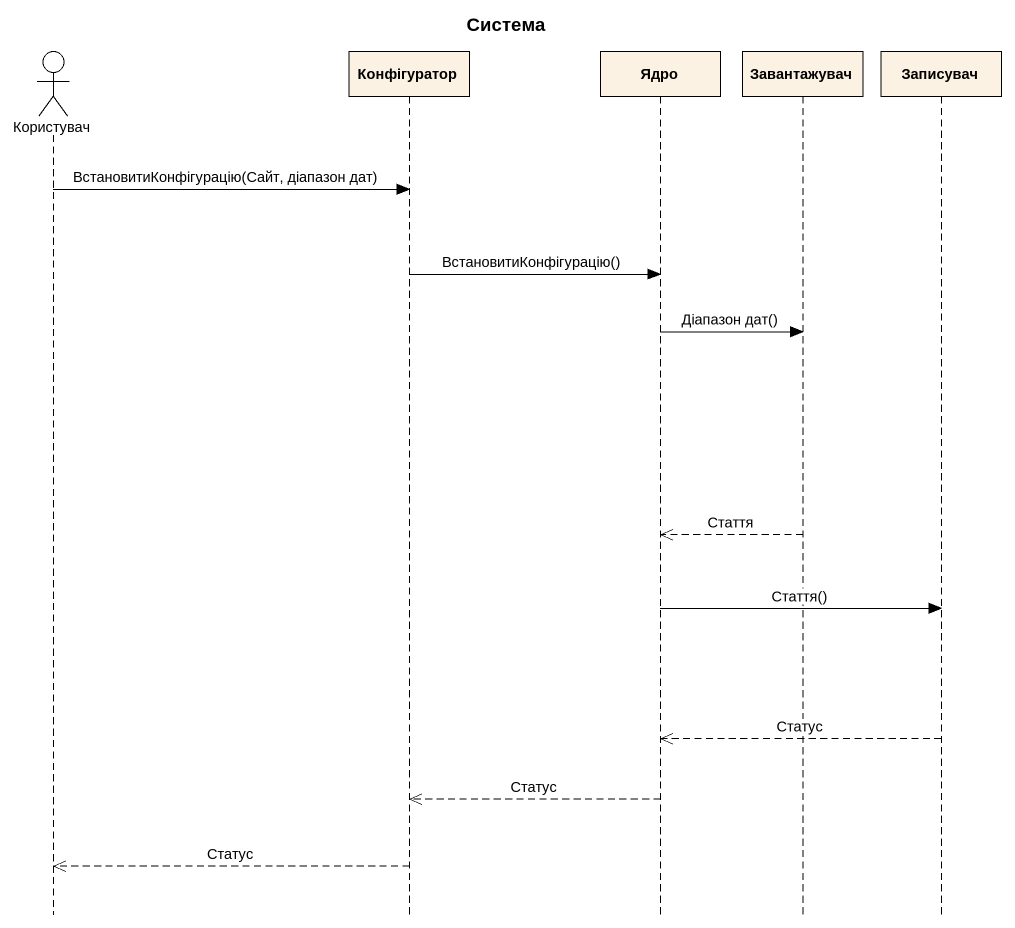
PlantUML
@startuml
title Система
hide footbox
actor Користувач
participant Конфігуратор
participant Ядро
participant Завантажувач
participant Записувач

Користувач -> Конфігуратор : ВстановитиКонфігурацію(Сайт, діапазон дат)
Конфігуратор -> Ядро : ВстановитиКонфігурацію()
Ядро -> Завантажувач : Діапазон дат()
Завантажувач -->> Ядро : Стаття
Ядро -> Записувач : Стаття()
Записувач -->> Ядро : Статус
Ядро -->> Конфігуратор : Статус
Конфігуратор -->> Користувач : Статус
@enduml
